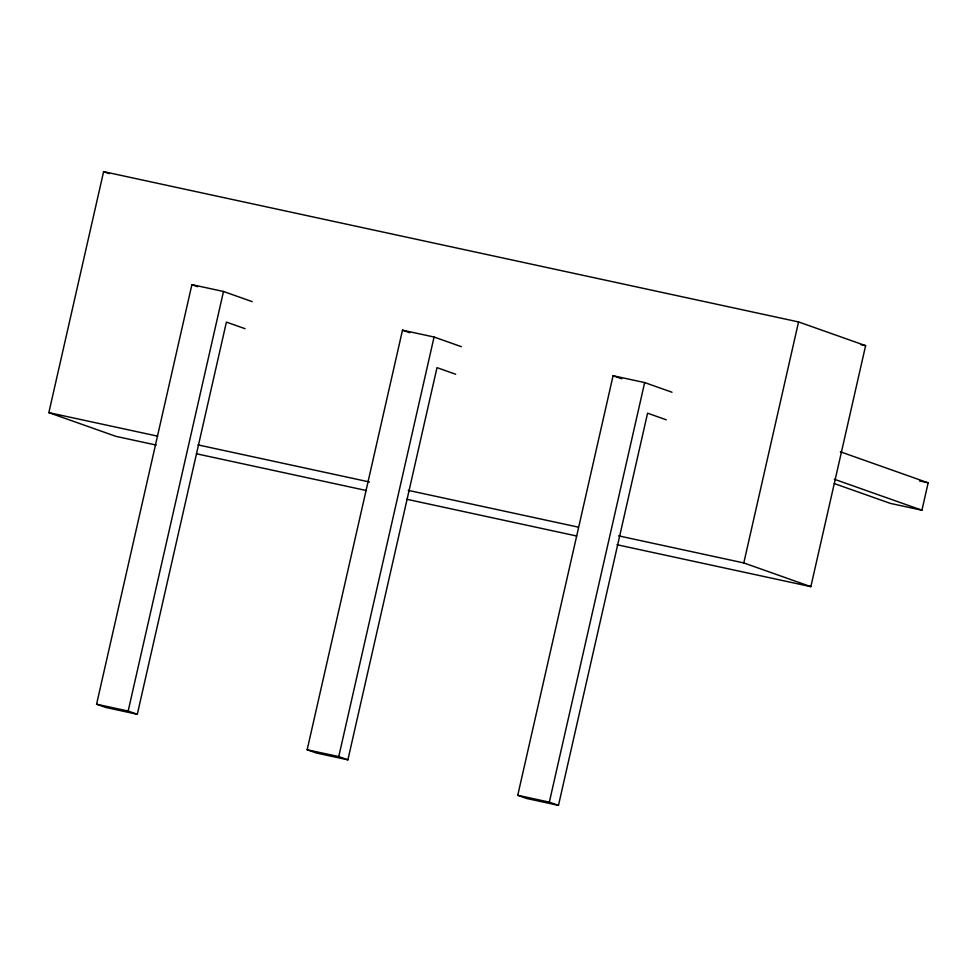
<?xml version="1.0" encoding="UTF-8"?>
<svg xmlns="http://www.w3.org/2000/svg" width="977" height="977" viewBox="0 0 977 977"><rect width="100%" height="100%" fill="white"/><g stroke="black" fill="none" stroke-linecap="round" stroke-linejoin="round"><path stroke-width="1.47" d="M156.173 445.06L115.909 436.353L48.85 412.636L103.611 171.634L798.551 321.934L865.61 345.65L810.849 586.652L616.988 544.726M245.08 328.699L226.408 322.105L137.305 714.285L105.724 707.446L96.576 704.209L191.895 284.649L223.489 291.476L252.261 301.661M137.305 714.285L128.158 711.048L223.489 291.476M455.673 374.252L437 367.645L347.897 759.825L316.304 752.998L307.157 749.762L402.487 330.189L434.069 337.028L461.413 346.688M347.897 759.825L338.75 756.589L434.069 337.028M666.253 419.792L647.58 413.186L558.478 805.366L526.896 798.539L517.749 795.302L613.08 375.742L644.661 382.569L672.005 392.241M558.478 805.366L549.343 802.141L644.661 382.569M810.849 586.652L743.79 562.935L798.551 321.934M834.321 483.578L890.34 503.387L921.934 510.214L928.15 482.833L840.367 451.789M861.128 344.686L865.61 345.65M919.54 480.965L928.15 482.833M48.85 412.636L157.712 436.182M197.977 444.889L369.477 481.979M408.252 490.369L578.262 527.128M618.526 535.836L743.79 562.935M196.438 453.768L366.448 490.539M406.713 499.247L576.723 536.019M96.576 704.209L128.158 711.048M307.157 749.762L338.75 756.589M517.749 795.302L549.343 802.141M103.611 171.634L109.314 173.65M613.08 375.742L621.702 378.795M834.309 479.231L921.934 510.214M402.487 330.189L409.681 332.742M191.895 284.649L197.659 286.676"/></g></svg>
